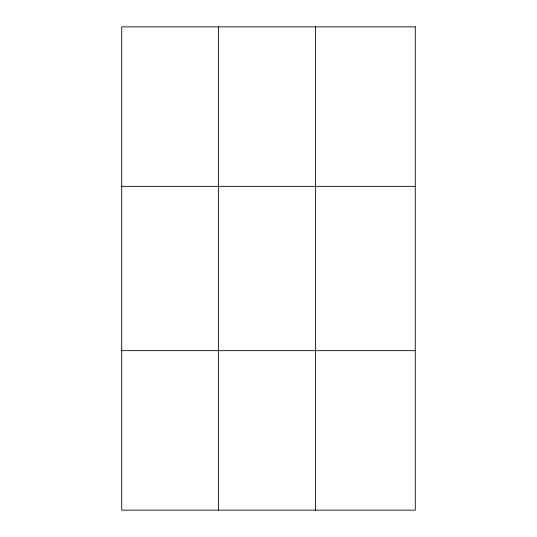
<?xml version="1.0" encoding="UTF-8"?>
<svg xmlns="http://www.w3.org/2000/svg" width="537" height="537" viewBox="0 0 537 537"><rect width="100%" height="100%" fill="white"/><g stroke="black" fill="none" stroke-linecap="round" stroke-linejoin="round"><path stroke-width="0.81" d="M218.593 26.85L218.593 510.15M315.474 26.85L315.474 510.15M121.711 186.339L415.289 186.339M121.711 350.661L415.289 350.661M415.289 26.85L415.289 510.15L121.711 510.15L121.711 26.85L415.289 26.85"/></g></svg>
